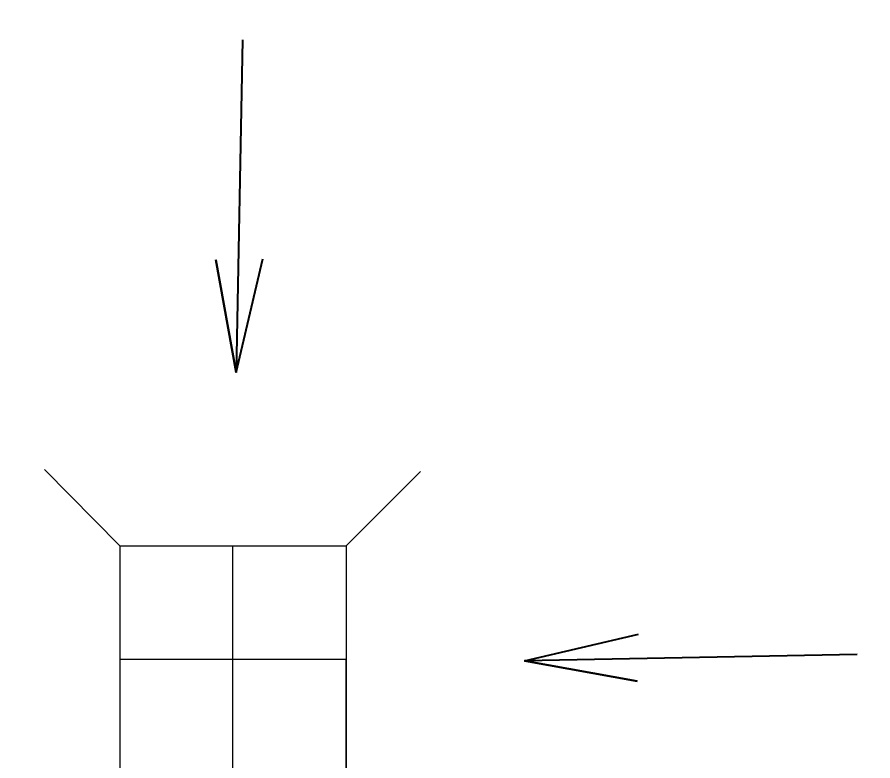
# Model space of a CAD drawing. Header units: millimetres. Extents: x -265044 to 366616, y 0 to 292181.
# Drawn here: x -211256 to -210692, y 101912 to 102403 of the extents above; entities that cross this region are included whole.
import ezdxf
from ezdxf import colors
from ezdxf.entities.mleader import LeaderData, LeaderLine
from ezdxf.math import Vec2, Vec3

# ---------------------------------------------------------------- set-up
doc = ezdxf.new("R2010")
doc.units = ezdxf.units.MM
doc.header["$MEASUREMENT"] = 0
doc.layers.get('0').update_dxf_attribs({"color": 250, "lineweight": 9})
doc.layers.add('АР_Отметки', color=250, linetype='Continuous', lineweight=15)
doc.layers.add('АР_тонкая линия', color=250, linetype='Continuous', lineweight=0)
doc.layers.add('ТХ_ВК_оборуд.ТХ', color=250, linetype='Continuous')
doc.layers.add('ТХ_ВК_трапы', color=5, linetype='Continuous')
doc.styles.add('ISOCPEUR', font='isocpeur.ttf', dxfattribs={"width": 0.7})

# ---------------------------------------------------------------- blocks, each defined once
blk = doc.blocks.new('Трап ТХ')
at = {"layer": 'ТХ_ВК_трапы', "color": 8, "lineweight": 0}
for p, q in [((305243.18, -196674.28), (305292.93, -196724.53)), ((305491.18, -196675.53), (305442.18, -196724.53)), ((305292.93, -196724.53), (305292.93, -196874.53)), ((305292.93, -196724.53), (305442.18, -196724.53)), ((305367.56, -196874.53), (305367.56, -196724.53)), ((305442.18, -196724.53), (305442.18, -196874.53)), ((305442.18, -196799.53), (305292.93, -196799.53)), ((305442.18, -196874.53), (305442.18, -196799.53)), ((305243.19, -196924.28), (305292.93, -196874.53)), ((305292.93, -196874.53), (305442.18, -196874.53)), ((305442.18, -196874.53), (305367.56, -196874.53)), ((305493.18, -196925.53), (305442.18, -196874.53))]:
    blk.add_line(p, q, dxfattribs=at)
blk = doc.blocks.new('_DotSmall')
at = {"color": 8, "linetype": 'ByBlock', "const_width": 0.5}
blk.add_lwpolyline([(-0.0625, 0, 1), (0.0625, 0, 1)], format="xyb", close=True, dxfattribs=at)
blk = doc.blocks.new('A$C985b353d')
at = {"layer": 'ТХ_ВК_трапы', "color": 8, "ltscale": 100}
for p, q in [((6.38, 408.7), (2.19, 189.21)), ((2.19, 189.21), (-11.21, 263.54)), ((-11.21, 263.54), (2.19, 189.21)), ((2.19, 189.21), (19.8, 264.29)), ((192.29, -0.88), (267.37, 16.72)), ((411.78, 3.3), (192.29, -0.88)), ((192.29, -0.88), (266.61, -14.29)), ((266.61, -14.29), (192.29, -0.88))]:
    blk.add_line(p, q, dxfattribs=at)

msp = doc.modelspace()

# ---------------------------------------------------------------- block references
at = {"layer": 'АР_тонкая линия', "color": 8, "ltscale": 500}
msp.add_blockref('A$C985b353d', (-211113.61, 101979.15), dxfattribs=at)
at = {"layer": 'ТХ_ВК_оборуд.ТХ', "color": 8}
msp.add_blockref('Трап ТХ', (-516481.16, 298778.68), dxfattribs=at)

# ---------------------------------------------------------------- leaders
at = {"layer": 'АР_Отметки', "color": 8}
ml = msp.add_multileader_mtext('Standard', dxfattribs=at)
ml.set_content('%%P0,000', color=8, style='ISOCPEUR')
ml.set_leader_properties(color=8, linetype='Continuous', lineweight=-1)
ml.set_arrow_properties(name='DOTSMALL')
ml.build(insert=Vec2(0, 0))
ml.multileader.update_dxf_attribs({"has_text_frame": 1, "text_left_attachment_type": 4, "text_right_attachment_type": 4, "dogleg_length": 100, "arrow_head_size": 180})
ctx = ml.context
ctx.base_point, ctx.char_height, ctx.arrow_head_size, ctx.landing_gap_size, ctx.plane_origin = Vec3(-210956.52, 105207.44), 250, 180, 50, Vec3(-213117.73, 104258.69)
ctx.left_attachment, ctx.right_attachment = 4, 4
notes = []
notes.append((ctx, [(0, (0, 0, 0), (0, 0), (1, 0), 1, [])]))
ctx.mtext.insert, ctx.mtext.width, ctx.mtext.line_spacing_style, ctx.mtext.flow_direction = Vec3(-210906.52, 105540.77), 852.697, 2, 5
ml = msp.add_multileader_mtext('Standard', dxfattribs=at)
ml.set_content('%%P0,000', color=8, style='ISOCPEUR')
ml.set_leader_properties(color=8, linetype='Continuous', lineweight=-1)
ml.set_arrow_properties(name='DOTSMALL')
ml.build(insert=Vec2(0, 0))
ml.multileader.update_dxf_attribs({"has_text_frame": 1, "text_left_attachment_type": 4, "text_right_attachment_type": 4, "dogleg_length": 100, "arrow_head_size": 180})
ctx = ml.context
ctx.base_point, ctx.char_height, ctx.arrow_head_size, ctx.landing_gap_size, ctx.plane_origin = Vec3(-214349.77, 102516.66), 250, 180, 50, Vec3(-217420.85, 100927.11)
ctx.left_attachment, ctx.right_attachment = 4, 4
notes.append((ctx, [(0, (0, 0, 0), (0, 0), (1, 0), 1, [])]))
ctx.mtext.insert, ctx.mtext.width, ctx.mtext.line_spacing_style, ctx.mtext.flow_direction = Vec3(-214299.77, 102849.99), 852.697, 2, 5
for ctx, leaders in notes:
    for number, flags, end, landing, length, lines in leaders:
        leader = LeaderData()
        leader.index, (leader.has_last_leader_line, leader.has_dogleg_vector, leader.attachment_direction) = number, flags
        leader.last_leader_point, leader.dogleg_vector, leader.dogleg_length = Vec3(end), Vec3(landing), length
        for number, points, colour, breaks in lines:
            line = LeaderLine()
            line.index, line.vertices, line.color, line.breaks = number, Vec3.list(points), colors.encode_raw_color(colour), breaks
            leader.lines.append(line)
        ctx.leaders.append(leader)

doc.saveas('drawing.dxf')
